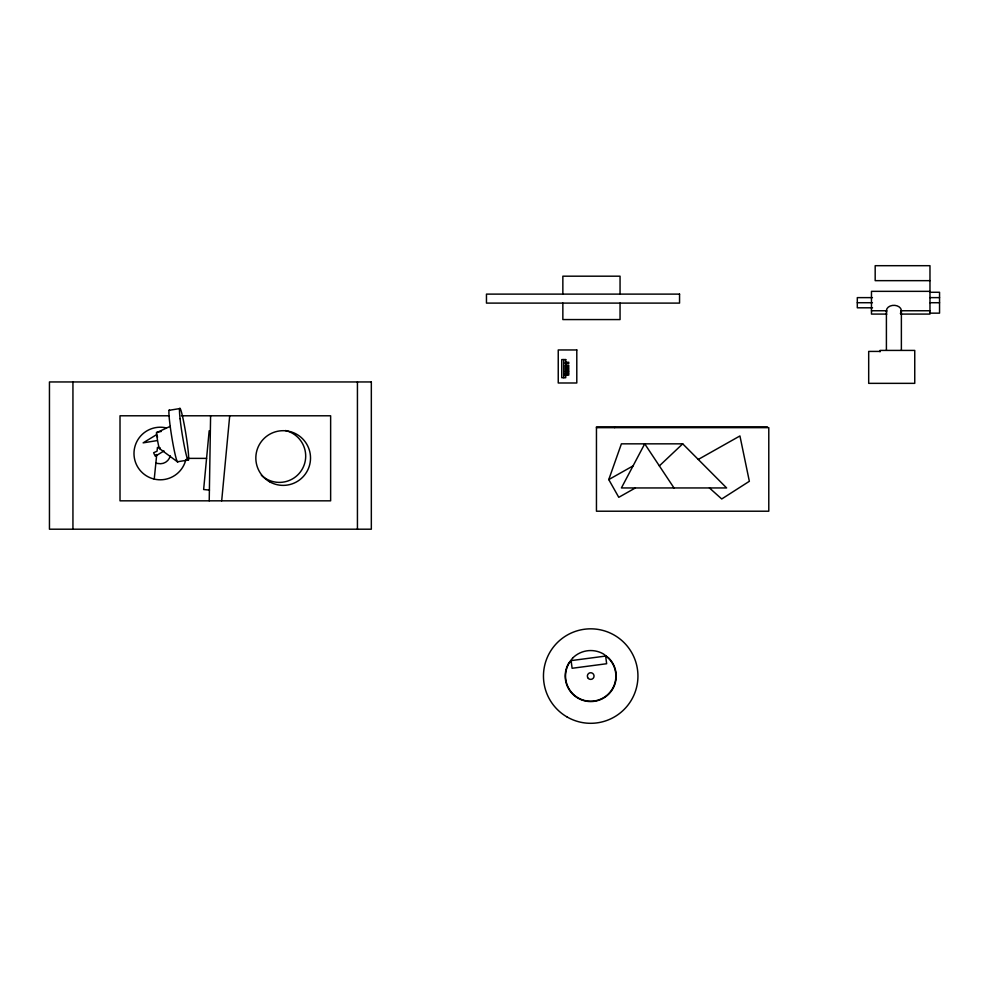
<?xml version="1.0" encoding="UTF-8"?>
<svg xmlns="http://www.w3.org/2000/svg" width="989" height="989" viewBox="0 0 989 989"><rect width="100%" height="100%" fill="white"/><g stroke="black" fill="none" stroke-linecap="round" stroke-linejoin="round"><path stroke-width="1.48" d="M209.223 500.83L210.595 415.788M156.991 432.861L157.053 432.144L161.281 431.464M209.173 430.771L203.635 489.53L209.47 490.087M221.684 500.83L229.708 415.788M185.87 459.551A26.295 26.295 0 0 1 154.235 479.096L156.719 454.569L154.729 455.175L153.629 452.727L157.066 451.182L157.449 447.436L160.107 447.708M635.383 487.948L618.768 497.319L608.767 479.591L621.401 443.838L682.719 443.838L726.618 487.948L621.401 487.948L644.717 443.838L674.004 487.948M659.354 465.893L682.719 443.838M155.224 456.263L164.013 450.947M608.767 479.591L633.059 465.893M698.259 459.452L739.933 435.951L749.353 481.297L721.735 498.975L709.434 487.948M170.195 426.346L156.398 432.749L157.041 437.311A10.249 0.717 80.8 0 0 159.674 448.536M169.07 410.311L180.134 408.519M157.226 440.575L143.121 442.862L156.658 434.604L157.548 437.175M188.466 459.984L177.402 461.776L159.489 448.561M570.641 660.677L606.096 656.004M929.969 280.653L875.178 280.653L875.178 265.695L929.969 265.695L929.969 314.082L900.719 314.082M929.969 291.347L871.47 291.347L871.47 314.082L886.873 314.082M929.969 292.274L939.55 292.274L939.55 313.154L929.969 313.154M872.434 297.627L857.302 297.627L857.302 307.802L872.533 307.802M929.969 297.627L939.55 297.627M857.302 302.721L872.434 302.721M929.969 302.721L939.55 302.721M871.47 310.756L886.873 310.756M900.719 310.756L929.969 310.756M880.074 351.416L868.688 351.416L868.688 383.349L914.751 383.349L914.751 350.415L880.074 350.415L880.074 351.775M565.337 362.258L568.762 362.258L568.762 363.544L565.337 363.544M565.337 365.398L568.762 365.398L568.762 366.684L565.337 366.684M565.337 367.673L568.762 367.673L568.762 368.959L565.337 368.959M565.337 369.898L568.762 369.898L568.762 371.184L565.337 371.184M565.337 371.79L568.762 371.79L568.762 373.076L565.337 373.076M565.337 373.805L568.762 373.805L568.762 375.091L565.337 375.091M565.733 373.842L564.212 373.842L564.212 375.338L565.733 375.338M169.206 415.788L120.015 415.788L120.015 500.83L330.635 500.83L330.635 415.788L181.42 415.788M767.377 426.877L596.454 426.877L596.454 511.214L768.787 511.214L768.787 427.656L596.454 427.656M187.255 458.377L206.577 458.377M155.842 463.26L160.577 463.742A10.249 10.249 0 0 0 170.256 455.855M901.375 310.756L901.375 350.057M886.404 310.756L886.404 350.155M620.054 294.116L620.054 276.191L562.852 276.191L562.852 294.116M620.054 303.104L620.054 319.571L562.852 319.571L562.852 303.104M614.663 426.877L614.663 427.656M567.476 367.673L567.476 368.959M567.476 369.898L567.476 371.184M567.476 371.79L567.476 373.076M567.476 373.805L567.476 375.091M565.547 362.258L565.547 363.544M565.547 365.398L565.547 366.684M565.547 367.673L565.547 368.959M565.547 369.898L565.547 371.184M565.547 371.79L565.547 373.076M565.547 373.805L565.547 375.091M563.755 359.563L563.755 377.724M357.437 381.952L357.437 529.202M72.939 381.952L72.939 529.202M177.884 461.702A26.295 1.83 80.8 0 1 171.666 436.297A26.295 1.83 80.8 0 1 169.539 410.237M154.235 479.096A26.295 26.295 0 0 1 134.689 447.461A26.295 26.295 0 0 1 166.325 427.916M285.45 430.512A26.295 26.295 0 0 1 302.56 468.563A26.295 26.295 0 0 1 261.368 475.239M886.651 312.165A7.492 5.44 0 0 1 894.872 305.366A7.492 5.44 0 0 1 900.373 313.476M572.668 658.031L568.613 663.31A25.504 25.504 0 0 0 576.08 696.961A25.504 25.504 0 0 0 610.25 692.461A25.504 25.504 0 0 0 608.742 658.031L603.463 653.976A25.504 25.504 0 0 0 572.668 658.031M571.098 660.615L568.898 663.483A25.182 25.182 0 0 0 576.266 696.689A25.182 25.182 0 0 0 609.99 692.251A25.182 25.182 0 0 0 608.507 658.266L605.639 656.066L606.653 663.73L572.112 668.28L571.098 660.615M679.554 294.116L486.464 294.116L486.464 303.104L679.554 303.104L679.554 294.116M576.797 349.958L558.241 349.958L558.241 382.99L576.797 382.99L576.797 349.958M565.733 359.563L561.764 359.563L561.764 377.724L565.733 377.724L565.733 359.563M371.332 381.952L49.45 381.952L49.45 529.202L371.332 529.202L371.332 381.952M269.502 481.717A27.346 27.346 0 0 0 310.521 458.031A27.346 27.346 0 0 0 269.502 434.356A27.346 27.346 0 0 0 269.502 481.717M180.072 418.718A26.295 1.83 80.8 0 0 187.997 460.058A26.295 1.83 80.8 0 0 184.127 424.083A26.295 1.83 80.8 0 0 180.072 418.718M588.331 678.442A3.363 3.363 0 0 0 593.944 676.933A3.363 3.363 0 0 0 589.84 672.829A3.363 3.363 0 0 0 588.331 678.442M567.08 716.976A47.237 47.237 0 0 0 637.942 676.068A47.237 47.237 0 0 0 567.08 635.161A47.237 47.237 0 0 0 567.08 716.976"/></g></svg>
